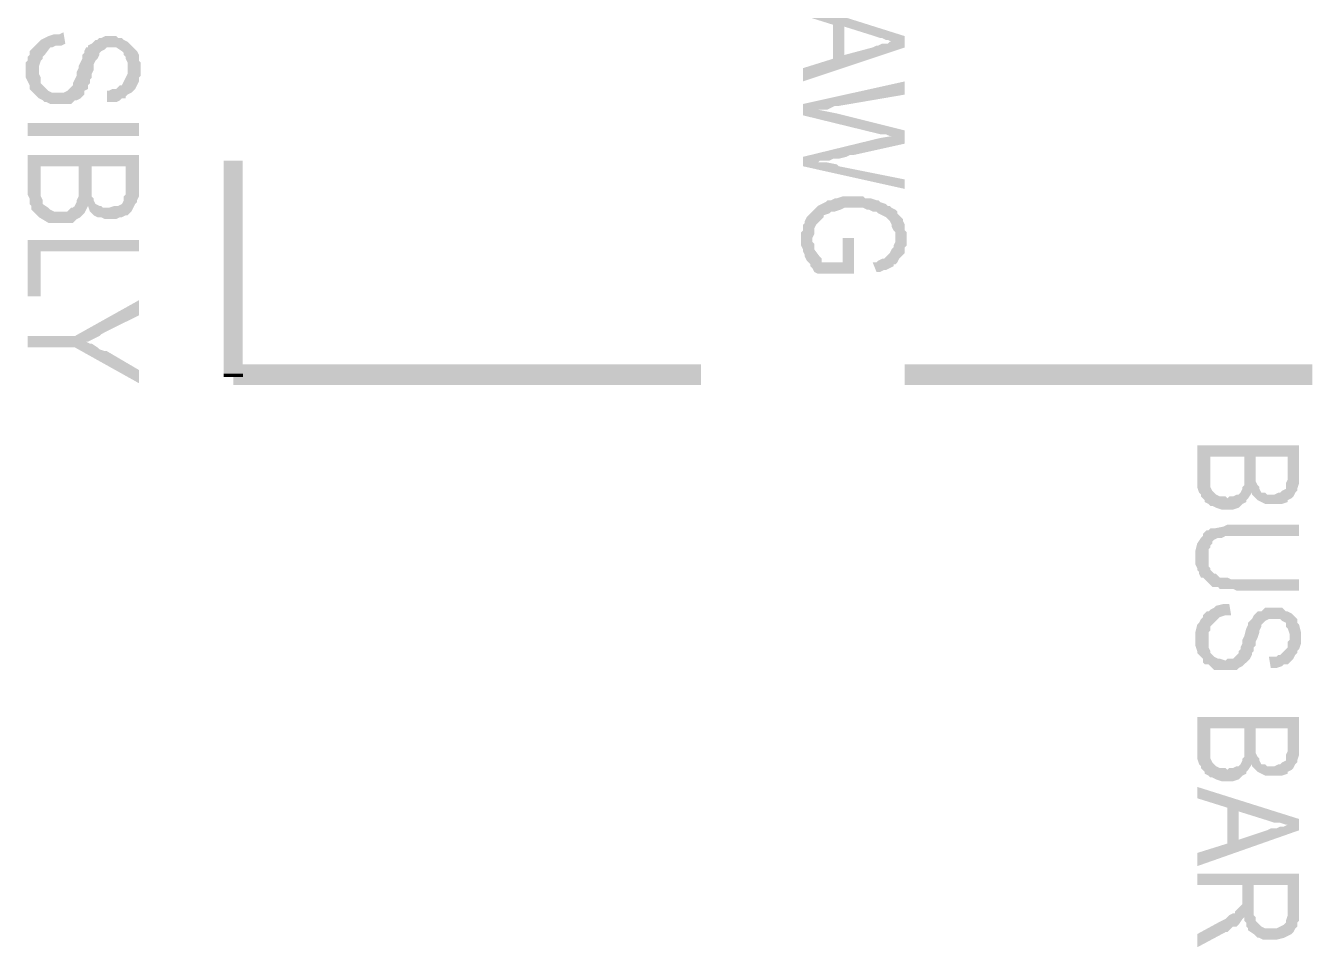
# Model space of a CAD drawing. Header units: inches. Extents: x -186 to 186, y -282 to 282.
# Drawn here: x 2.56 to 27.81, y -198.56 to -180.46 of the extents above; entities that cross this region are included whole.
import ezdxf

# ---------------------------------------------------------------- set-up
doc = ezdxf.new("R2010")
doc.units = ezdxf.units.IN
doc.header["$MEASUREMENT"] = 0
doc.layers.add('H', color=7, linetype='CONTINUOUS', lineweight=100)
doc.layers.add('P', color=250, linetype='CONTINUOUS', lineweight=100)

msp = doc.modelspace()

# ---------------------------------------------------------------- hatches: boundary and pattern name
at = {"layer": 'H', "linetype": 'Continuous'}
for points in [[(19.815, -180.889), (19.815, -180.667), (17.815, -180.037), (17.815, -180.259), (18.407, -180.444), (18.407, -181.111), (18.63, -180.481), (19.222, -180.667), (19.333, -180.704), (19.37, -180.704), (19.444, -180.741), (19.481, -180.741), (19.556, -180.778), (19.593, -180.778)], [(3.333, -180.815), (3.296, -180.593), (3.222, -180.63), (3.185, -180.63), (3.111, -180.63), (3, -180.667), (2.852, -180.741), (2.815, -180.778), (2.815, -181.333), (2.815, -181.259), (2.852, -181.148), (2.889, -181.111), (2.889, -181.074), (2.926, -181.037), (3.037, -180.889), (3.074, -180.889), (3.148, -180.852), (3.185, -180.852), (3.259, -180.852)], [(19.815, -180.889), (19.593, -180.778), (19.556, -180.778), (19.519, -180.778), (19.481, -180.815), (19.444, -180.815), (19.37, -180.815), (19.296, -180.852), (19.259, -180.852), (19.185, -180.889), (18.63, -181.037), (18.63, -180.481), (18.407, -181.111), (17.815, -181.296), (17.815, -181.556)], [(4.815, -181.296), (4.815, -181.185), (4.778, -181.148), (4.778, -181.074), (4.778, -181.037), (4.741, -180.963), (4.704, -180.926), (4.667, -180.889), (4.593, -180.815), (4.556, -180.778), (4.481, -180.741), (4.444, -180.704), (4.37, -180.704), (4.333, -180.667), (4.111, -180.667), (4.037, -180.704), (4, -180.704), (3.963, -180.741), (3.926, -180.741), (3.889, -180.778), (3.852, -180.815), (3.778, -180.852), (3.778, -180.889), (3.741, -180.889), (3.704, -180.963), (3.704, -181), (3.667, -181.037), (3.667, -181.111), (3.63, -181.185), (3.593, -181.259), (3.593, -181.296), (3.556, -181.37), (3.556, -181.444), (3.519, -181.519), (3.481, -181.593), (3.481, -181.63), (3.444, -181.667), (3.407, -181.704), (3.37, -181.741), (3.296, -181.778), (3.259, -181.778), (3.111, -181.778), (3.074, -181.778), (3, -181.741), (2.963, -181.704), (2.926, -181.667), (2.889, -181.63), (2.852, -181.593), (2.852, -181.556), (2.852, -181.481), (2.815, -181.407), (2.815, -181.333), (2.815, -180.778), (2.778, -180.815), (2.704, -180.889), (2.667, -180.926), (2.63, -180.963), (2.63, -181.037), (2.593, -181.074), (2.593, -181.148), (2.556, -181.185), (2.556, -181.259), (2.556, -181.407), (2.556, -181.481), (2.63, -181.63), (2.63, -181.704), (2.704, -181.778), (2.741, -181.815), (2.778, -181.852), (2.815, -181.889), (2.889, -181.926), (2.926, -181.963), (2.963, -181.963), (3.037, -182), (3.111, -182), (3.333, -182), (3.37, -182), (3.444, -182), (3.481, -181.963), (3.519, -181.926), (3.556, -181.926), (3.63, -181.889), (3.704, -181.815), (3.704, -181.741), (3.778, -181.704), (3.778, -181.667), (3.778, -181.63), (3.815, -181.593), (3.815, -181.519), (3.852, -181.481), (3.852, -181.407), (3.889, -181.333), (3.889, -181.296), (3.889, -181.222), (3.926, -181.148), (3.963, -181.111), (4, -181.037), (4, -181), (4.037, -180.963), (4.111, -180.926), (4.148, -180.889), (4.222, -180.889), (4.259, -180.889), (4.333, -180.889), (4.444, -180.963), (4.481, -181), (4.481, -181.037), (4.519, -181.074), (4.519, -181.111), (4.556, -181.185), (4.556, -181.296), (4.556, -181.815), (4.63, -181.778), (4.704, -181.704), (4.778, -181.556), (4.778, -181.481), (4.815, -181.444), (4.815, -181.37)], [(4.556, -181.815), (4.556, -181.296), (4.556, -181.407), (4.519, -181.481), (4.481, -181.556), (4.444, -181.63), (4.407, -181.63), (4.37, -181.667), (4.333, -181.704), (4.259, -181.704), (4.185, -181.741), (4.148, -181.741), (4.148, -181.963), (4.222, -181.963), (4.296, -181.963), (4.333, -181.963), (4.407, -181.926), (4.444, -181.889), (4.519, -181.889), (4.519, -181.852)], [(19.815, -181.815), (19.815, -181.556), (17.815, -182), (18.111, -182.111), (18.222, -182.111), (18.296, -182.111), (18.444, -182.037), (18.519, -182.037)], [(19.815, -182.778), (19.815, -182.519), (18.481, -182.185), (18.111, -182.111), (17.815, -182), (17.815, -182.222), (19.333, -182.593), (19.407, -182.593), (19.444, -182.593), (19.519, -182.63), (19.556, -182.63)], [(2.593, -182.63), (4.778, -182.63), (4.778, -182.37), (2.593, -182.37)], [(19.815, -182.778), (19.556, -182.63), (19.333, -182.667), (17.815, -183.037), (18.111, -183.148), (18.148, -183.111), (18.185, -183.111), (18.296, -183.111), (18.333, -183.111), (18.407, -183.074), (18.481, -183.074), (18.519, -183.074), (18.667, -183.037), (18.741, -183), (18.815, -183)], [(4.778, -183.667), (4.778, -183), (2.593, -183), (2.593, -183.778), (2.63, -183.852), (2.63, -183.889), (2.63, -183.963), (2.667, -184), (2.667, -184.037), (2.667, -184.074), (2.704, -184.111), (2.741, -184.148), (2.778, -184.185), (2.815, -184.222), (2.852, -183.222), (3.593, -183.222), (3.593, -183.667), (3.63, -184.222), (3.667, -184.185), (3.704, -184.148), (3.741, -184.074), (3.778, -184), (3.815, -184.111), (3.852, -184.148), (3.852, -183.222), (4.519, -183.222), (4.519, -183.593), (4.556, -184.185), (4.593, -184.148), (4.63, -184.111), (4.667, -184.037), (4.704, -183.963), (4.741, -183.926), (4.741, -183.889), (4.778, -183.815), (4.778, -183.741)], [(6.815, -183.111), (6.444, -183.111), (6.815, -187.333)], [(6.444, -183.111), (6.815, -187.333), (6.444, -187.333)], [(19.815, -183.667), (19.815, -183.481), (18.519, -183.222), (18.481, -183.185), (18.296, -183.148), (18.259, -183.148), (18.148, -183.148), (18.111, -183.148), (17.815, -183.037), (17.815, -183.222)], [(3.63, -184.222), (3.593, -183.667), (3.593, -183.778), (3.593, -183.815), (3.556, -183.889), (3.556, -183.926), (3.519, -184), (3.481, -184.037), (3.444, -184.037), (3.407, -184.074), (3.37, -184.111), (3.296, -184.111), (3.185, -184.111), (3.111, -184.111), (3.037, -184.074), (3, -184.037), (2.889, -183.963), (2.889, -183.889), (2.852, -183.815), (2.852, -183.778), (2.852, -183.222), (2.815, -184.222), (3, -184.333), (3.037, -184.333), (3.111, -184.333), (3.333, -184.333), (3.407, -184.333), (3.481, -184.333), (3.519, -184.296), (3.556, -184.259)], [(4.556, -184.185), (4.519, -183.593), (4.519, -183.778), (4.481, -183.815), (4.481, -183.852), (4.481, -183.889), (4.444, -183.963), (4.37, -184), (4.296, -184), (4.185, -184.037), (4.148, -184.037), (4.074, -184.037), (4.037, -184), (4, -184), (3.926, -183.963), (3.889, -183.889), (3.889, -183.852), (3.852, -183.815), (3.852, -183.778), (3.852, -183.704), (3.852, -183.222), (3.852, -184.148), (3.889, -184.185), (3.963, -184.222), (4.037, -184.222), (4.111, -184.259), (4.148, -184.259), (4.296, -184.259), (4.333, -184.259), (4.407, -184.222), (4.444, -184.222), (4.519, -184.185)], [(19.852, -184.63), (19.852, -184.519), (19.815, -184.481), (19.815, -184.407), (19.815, -184.37), (19.778, -184.296), (19.778, -184.259), (19.741, -184.222), (19.667, -184.148), (19.667, -184.111), (19.63, -184.074), (19.556, -184.037), (19.519, -184), (19.481, -184), (19.444, -183.963), (19.333, -183.926), (19.296, -183.889), (19.259, -183.889), (19.148, -183.852), (19.111, -183.852), (19.037, -183.852), (19, -183.815), (18.852, -183.815), (18.815, -183.815), (18.778, -183.815), (18.704, -183.815), (18.593, -183.815), (18.481, -183.852), (18.444, -183.852), (18.37, -183.889), (18.333, -183.889), (18.296, -183.889), (18.259, -183.926), (18.111, -184), (18.074, -184.037), (18, -184.111), (17.963, -184.148), (17.926, -184.185), (17.889, -184.222), (17.852, -184.296), (17.852, -184.333), (17.815, -184.37), (17.815, -184.444), (17.815, -184.481), (17.778, -184.519), (17.778, -184.593), (17.778, -184.667), (17.778, -184.741), (17.778, -184.778), (17.815, -184.852), (17.815, -184.889), (17.852, -184.963), (17.852, -185), (17.889, -185.074), (17.926, -185.111), (17.963, -185.148), (17.963, -185.185), (18, -185.222), (18, -184.63), (18.037, -184.556), (18.037, -184.519), (18.037, -184.481), (18.037, -184.444), (18.074, -184.37), (18.148, -184.296), (18.185, -184.259), (18.222, -184.222), (18.222, -184.185), (18.333, -184.148), (18.37, -184.111), (18.407, -184.111), (18.444, -184.111), (18.556, -184.074), (18.63, -184.037), (18.667, -184.037), (18.741, -184.037), (18.889, -184.037), (18.963, -184.037), (19, -184.037), (19.074, -184.074), (19.111, -184.074), (19.185, -184.111), (19.222, -184.111), (19.259, -184.111), (19.296, -184.148), (19.37, -184.185), (19.444, -184.222), (19.481, -184.259), (19.519, -184.296), (19.556, -184.37), (19.556, -184.407), (19.593, -184.481), (19.63, -184.519), (19.63, -184.63), (19.63, -185.148), (19.667, -185.111), (19.704, -185.037), (19.741, -185), (19.815, -184.926), (19.815, -184.852), (19.815, -184.815), (19.852, -184.778), (19.852, -184.704)], [(18.815, -185.333), (18.815, -184.63), (18.593, -184.63), (18.593, -185.111), (18.222, -185.111), (18.185, -185.111), (18.185, -185.037), (18.148, -185), (18.037, -184.852), (18.037, -184.815), (18.037, -184.741), (18, -184.704), (18, -184.63), (18, -185.222), (18.037, -185.296), (18.111, -185.333)], [(19.63, -185.148), (19.63, -184.63), (19.63, -184.704), (19.593, -184.778), (19.593, -184.815), (19.556, -184.852), (19.519, -184.926), (19.481, -184.963), (19.444, -185), (19.407, -185.037), (19.37, -185.037), (19.296, -185.074), (19.259, -185.111), (19.185, -185.111), (19.259, -185.296), (19.296, -185.296), (19.333, -185.296), (19.407, -185.259), (19.444, -185.259), (19.519, -185.222), (19.593, -185.185), (19.593, -185.148)], [(4.778, -184.889), (4.778, -184.667), (2.593, -184.667), (2.593, -185.778), (2.852, -185.778), (2.852, -184.889)], [(4.778, -186.148), (4.778, -185.852), (3.519, -186.556), (3.741, -186.667), (3.778, -186.667), (3.852, -186.63), (4, -186.556), (4.037, -186.519), (4.111, -186.481)], [(4.778, -187.481), (4.778, -187.222), (4.148, -186.852), (4.111, -186.852), (4, -186.815), (3.963, -186.778), (3.852, -186.704), (3.815, -186.704), (3.741, -186.667), (3.519, -186.556), (2.593, -186.556), (2.593, -186.778), (3.519, -186.778)], [(6.63, -187.111), (6.63, -187.519), (15.815, -187.111)], [(6.63, -187.519), (15.815, -187.111), (15.815, -187.519)], [(19.815, -187.111), (19.815, -187.519), (27.815, -187.111)], [(19.815, -187.519), (27.815, -187.111), (27.815, -187.519)], [(27.556, -189.333), (27.556, -188.704), (25.556, -188.704), (25.556, -189.444), (25.556, -189.481), (25.556, -189.519), (25.593, -189.63), (25.63, -189.667), (25.63, -189.704), (25.667, -189.741), (25.704, -189.778), (25.704, -189.815), (25.778, -189.852), (25.815, -188.926), (26.481, -188.926), (26.481, -189.296), (26.519, -189.815), (26.519, -189.778), (26.556, -189.741), (26.63, -189.63), (26.63, -189.667), (26.667, -189.704), (26.704, -189.741), (26.704, -188.926), (27.333, -188.926), (27.333, -189.259), (27.333, -189.778), (27.407, -189.741), (27.444, -189.704), (27.481, -189.63), (27.519, -189.593), (27.519, -189.556), (27.556, -189.444), (27.556, -189.407)], [(26.519, -189.815), (26.481, -189.296), (26.481, -189.407), (26.481, -189.481), (26.444, -189.519), (26.444, -189.556), (26.407, -189.63), (26.37, -189.667), (26.333, -189.667), (26.259, -189.704), (26.185, -189.704), (26.148, -189.741), (26.111, -189.704), (26.037, -189.704), (26, -189.704), (25.926, -189.667), (25.852, -189.593), (25.815, -189.519), (25.815, -189.481), (25.815, -188.926), (25.778, -189.852), (25.815, -189.889), (25.852, -189.889), (25.926, -189.926), (26.037, -189.963), (26.259, -189.963), (26.37, -189.926), (26.444, -189.852)], [(27.333, -189.778), (27.333, -189.259), (27.333, -189.37), (27.296, -189.444), (27.296, -189.481), (27.296, -189.556), (27.222, -189.593), (27.185, -189.63), (27.148, -189.63), (27.074, -189.667), (26.926, -189.667), (26.889, -189.63), (26.815, -189.63), (26.778, -189.556), (26.778, -189.519), (26.741, -189.481), (26.704, -189.407), (26.704, -188.926), (26.704, -189.741), (26.741, -189.778), (26.815, -189.815), (26.889, -189.852), (26.926, -189.852), (27.148, -189.852), (27.222, -189.852), (27.333, -189.815)], [(27.556, -191.556), (27.556, -191.333), (26.222, -191.333), (26.148, -191.296), (26.111, -191.296), (26.037, -191.296), (26, -191.296), (25.963, -191.259), (25.926, -191.222), (25.889, -191.222), (25.852, -191.185), (25.815, -191.148), (25.815, -191.111), (25.778, -191.074), (25.778, -191), (25.778, -190.963), (25.778, -190.889), (25.741, -190.37), (25.704, -190.407), (25.667, -190.444), (25.667, -190.481), (25.63, -190.519), (25.556, -190.63), (25.519, -190.778), (25.519, -190.852), (25.519, -190.889), (25.519, -190.926), (25.519, -190.963), (25.519, -191.037), (25.556, -191.111), (25.556, -191.148), (25.593, -191.185), (25.593, -191.222), (25.63, -191.296), (25.667, -191.296), (25.741, -191.37), (25.778, -191.407), (25.815, -191.444), (25.852, -191.481), (25.926, -191.481), (25.963, -191.481), (26, -191.519), (26.037, -191.519), (26.111, -191.519), (26.148, -191.519), (26.259, -191.519), (26.333, -191.556), (26.407, -191.556)], [(27.556, -190.481), (27.556, -190.259), (26.259, -190.259), (26.185, -190.259), (26.148, -190.259), (26.074, -190.296), (25.889, -190.333), (25.815, -190.333), (25.778, -190.37), (25.741, -190.37), (25.778, -190.889), (25.778, -190.852), (25.778, -190.815), (25.778, -190.741), (25.815, -190.704), (25.815, -190.667), (25.852, -190.63), (25.852, -190.593), (25.889, -190.556), (25.963, -190.519), (26, -190.519), (26.037, -190.519), (26.111, -190.481), (26.148, -190.481), (26.259, -190.481), (26.333, -190.481), (26.407, -190.481)], [(27.593, -192.481), (27.593, -192.37), (27.556, -192.222), (27.519, -192.185), (27.519, -192.111), (27.481, -192.074), (27.444, -192.037), (27.407, -192), (27.333, -191.963), (27.296, -191.963), (27.259, -191.926), (27.222, -191.889), (27.148, -191.889), (27.111, -191.889), (27.037, -191.889), (27, -191.889), (26.963, -191.889), (26.889, -191.889), (26.852, -191.926), (26.815, -191.963), (26.778, -191.963), (26.741, -191.963), (26.667, -192.037), (26.63, -192.111), (26.593, -192.148), (26.556, -192.185), (26.556, -192.222), (26.519, -192.296), (26.481, -192.444), (26.444, -192.519), (26.444, -192.593), (26.407, -192.667), (26.407, -192.704), (26.37, -192.741), (26.37, -192.778), (26.333, -192.815), (26.296, -192.852), (26.259, -192.889), (26.222, -192.889), (26.148, -192.889), (26.111, -192.926), (26, -192.889), (25.963, -192.889), (25.889, -192.852), (25.852, -192.815), (25.815, -192.778), (25.815, -192.741), (25.778, -192.667), (25.778, -192.63), (25.778, -192.556), (25.778, -192.519), (25.741, -191.963), (25.667, -192.037), (25.667, -192.074), (25.63, -192.111), (25.593, -192.185), (25.556, -192.222), (25.519, -192.37), (25.519, -192.444), (25.519, -192.481), (25.519, -192.519), (25.519, -192.556), (25.519, -192.63), (25.556, -192.741), (25.556, -192.778), (25.593, -192.815), (25.63, -192.852), (25.667, -192.889), (25.667, -192.963), (25.704, -193), (25.778, -193), (25.815, -193.037), (25.852, -193.074), (25.889, -193.111), (25.963, -193.111), (26, -193.111), (26.222, -193.111), (26.296, -193.111), (26.333, -193.111), (26.37, -193.074), (26.444, -193.037), (26.481, -193), (26.519, -192.963), (26.593, -192.889), (26.63, -192.815), (26.63, -192.778), (26.667, -192.741), (26.667, -192.667), (26.704, -192.63), (26.704, -192.556), (26.741, -192.481), (26.778, -192.37), (26.778, -192.333), (26.815, -192.259), (26.815, -192.222), (26.852, -192.185), (26.889, -192.148), (26.963, -192.111), (27, -192.111), (27.111, -192.111), (27.148, -192.111), (27.185, -192.111), (27.222, -192.148), (27.296, -192.185), (27.296, -192.222), (27.296, -192.259), (27.333, -192.296), (27.37, -192.407), (27.37, -192.481), (27.37, -192.963), (27.407, -192.926), (27.444, -192.889), (27.481, -192.815), (27.519, -192.778), (27.519, -192.741), (27.556, -192.704), (27.593, -192.593), (27.593, -192.519)], [(26.222, -192.037), (26.185, -191.815), (26.074, -191.815), (25.926, -191.852), (25.889, -191.889), (25.815, -191.926), (25.778, -191.963), (25.741, -191.963), (25.778, -192.519), (25.778, -192.481), (25.778, -192.444), (25.778, -192.37), (25.815, -192.333), (25.815, -192.259), (25.852, -192.222), (25.889, -192.185), (25.926, -192.148), (25.963, -192.111), (26, -192.074), (26.111, -192.037), (26.148, -192.037)], [(27.37, -192.963), (27.37, -192.481), (27.37, -192.519), (27.333, -192.556), (27.333, -192.63), (27.333, -192.667), (27.296, -192.704), (27.222, -192.778), (27.185, -192.815), (27.148, -192.815), (27.111, -192.852), (27.037, -192.852), (26.963, -192.852), (27, -193.074), (27.037, -193.074), (27.111, -193.074), (27.222, -193.037), (27.259, -193), (27.296, -193), (27.333, -193)], [(27.556, -194.667), (27.556, -194.037), (25.556, -194.037), (25.556, -194.778), (25.556, -194.815), (25.556, -194.852), (25.593, -194.963), (25.63, -195), (25.63, -195.037), (25.667, -195.074), (25.704, -195.111), (25.704, -195.148), (25.778, -195.185), (25.815, -194.259), (26.481, -194.259), (26.481, -194.63), (26.519, -195.148), (26.519, -195.111), (26.556, -195.074), (26.63, -194.963), (26.63, -195), (26.667, -195.037), (26.704, -195.074), (26.704, -194.259), (27.333, -194.259), (27.333, -194.593), (27.333, -195.111), (27.407, -195.074), (27.444, -195.037), (27.481, -194.963), (27.519, -194.926), (27.519, -194.889), (27.556, -194.778), (27.556, -194.741)], [(26.519, -195.148), (26.481, -194.63), (26.481, -194.741), (26.481, -194.815), (26.444, -194.852), (26.444, -194.889), (26.407, -194.963), (26.37, -195), (26.333, -195), (26.259, -195.037), (26.185, -195.037), (26.148, -195.074), (26.111, -195.037), (26.037, -195.037), (26, -195.037), (25.926, -195), (25.852, -194.926), (25.815, -194.852), (25.815, -194.815), (25.815, -194.259), (25.778, -195.185), (25.815, -195.222), (25.852, -195.222), (25.926, -195.259), (26.037, -195.296), (26.259, -195.296), (26.37, -195.259), (26.444, -195.185)], [(27.333, -195.111), (27.333, -194.593), (27.333, -194.704), (27.296, -194.778), (27.296, -194.815), (27.296, -194.889), (27.222, -194.926), (27.185, -194.963), (27.148, -194.963), (27.074, -195), (26.926, -195), (26.889, -194.963), (26.815, -194.963), (26.778, -194.889), (26.778, -194.852), (26.741, -194.815), (26.704, -194.741), (26.704, -194.259), (26.704, -195.074), (26.741, -195.111), (26.815, -195.148), (26.889, -195.185), (26.926, -195.185), (27.148, -195.185), (27.222, -195.185), (27.333, -195.148)], [(27.556, -196.259), (27.556, -196.037), (25.556, -195.407), (25.556, -195.63), (26.148, -195.815), (26.148, -196.519), (26.37, -195.889), (26.963, -196.074), (27.074, -196.111), (27.148, -196.111), (27.185, -196.111), (27.296, -196.148), (27.333, -196.148)], [(27.556, -196.259), (27.333, -196.148), (27.259, -196.185), (27.222, -196.185), (27.185, -196.185), (27.111, -196.222), (27.037, -196.222), (27, -196.222), (26.926, -196.259), (26.37, -196.444), (26.37, -195.889), (26.148, -196.519), (25.556, -196.704), (25.556, -196.963)], [(27.556, -197.852), (27.556, -197.111), (25.556, -197.111), (25.556, -197.333), (26.444, -197.333), (26.444, -197.556), (26.481, -197.963), (26.481, -198.037), (26.519, -198.074), (26.519, -198.148), (26.556, -198.185), (26.556, -198.222), (26.667, -198.296), (26.667, -197.333), (27.333, -197.333), (27.333, -197.852), (27.333, -198.333), (27.407, -198.296), (27.444, -198.259), (27.481, -198.185), (27.519, -198.148), (27.519, -198.111), (27.519, -198.074), (27.556, -198.037), (27.556, -197.889)], [(27.333, -198.333), (27.333, -197.852), (27.333, -197.926), (27.296, -198.037), (27.296, -198.074), (27.259, -198.111), (27.185, -198.148), (27.111, -198.185), (27.074, -198.185), (26.926, -198.185), (26.889, -198.185), (26.815, -198.148), (26.741, -198.074), (26.704, -198.037), (26.704, -198), (26.704, -197.963), (26.667, -197.926), (26.667, -197.333), (26.667, -198.296), (26.741, -198.37), (26.778, -198.37), (26.852, -198.407), (26.889, -198.407), (27.111, -198.407), (27.259, -198.37)], [(26.481, -197.963), (26.444, -197.556), (26.444, -197.667), (26.444, -197.704), (26.407, -197.741), (26.37, -197.778), (26.296, -197.852), (26.296, -197.889), (26.259, -197.889), (26.185, -197.926), (26.148, -197.963), (26.111, -198), (25.963, -198.074), (25.556, -198.296), (25.556, -198.556), (26.111, -198.259), (26.148, -198.259), (26.185, -198.222), (26.222, -198.185), (26.259, -198.148), (26.333, -198.148), (26.37, -198.111), (26.444, -198)]]:
    msp.add_hatch(color=0, dxfattribs=at).paths.add_polyline_path(points)

# ---------------------------------------------------------------- linework, layer by layer
at = {"layer": 'P', "color": 0, "linetype": 'Continuous'}
msp.add_lwpolyline([(6.815, -187.333), (6.444, -187.333)], dxfattribs=at)

doc.saveas('drawing.dxf')
